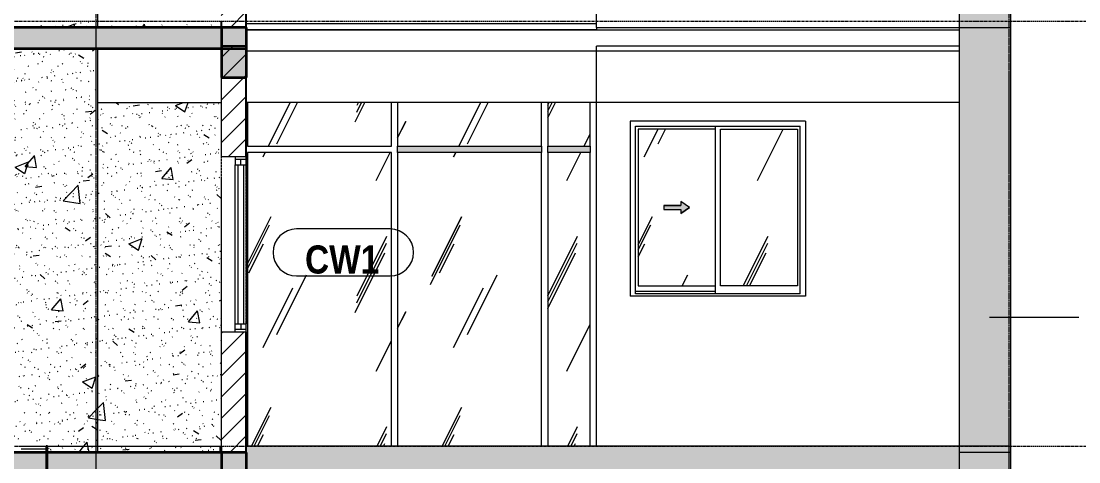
# Model space of a CAD drawing. Header units: millimetres. Extents: x 1240 to 198004, y -7796 to 35300.
# Drawn here: x 171164 to 179620, y 5475 to 9000 of the extents above; entities that cross this region are included whole.
import ezdxf

# ---------------------------------------------------------------- set-up
doc = ezdxf.new("R2010")
doc.units = ezdxf.units.MM
for name, pattern in [('1 NÉT CALL OUT', [6, 3, -3]), ('Centre', [31.75, 6.35, -4.7625, 15.875, -4.7625]), ('Grid Line', [22.225, 12.7, -3.175, 3.175, -3.175])]:
    doc.linetypes.add(name, pattern=pattern)
for name, color, linetype, lineweight in [('0-2', 50, 'Continuous', 5), ('A-DETL-GENF', 92, 'Continuous', 9), ('A-DETL-GENF-2', 92, '1 NÉT CALL OUT', 9), ('A-FLOR', 192, 'Continuous', 9), ('A-FLOR-1', 10, 'Continuous', 35), ('A-FLOR-2', 7, 'Continuous', 9), ('A-FLOR-LEVL-2', 51, 'Centre', 9), ('A-FLOR-PATT-1', 7, 'Continuous', 9), ('A-GLAZ', 151, 'Continuous', 9), ('A-GLAZ-3', 7, '1 NÉT CALL OUT', 9), ('A-GLAZ-4', 55, '1 NÉT CALL OUT', 9), ('A-GLAZ-5', 151, 'Continuous', 18), ('A-GLAZ-CURT', 52, 'Continuous', 9), ('A-GLAZ-CWMG', 51, 'Continuous', 9), ('A-WALL', 113, 'Continuous', 9), ('A-WALL-1', 113, 'Continuous', 25), ('A-WALL-IDEN', 211, 'Continuous', 9), ('A-WALL-PATT-3', 111, 'Continuous', 5), ('A-WALL-PATT-4', 111, 'Continuous', 9), ('I-WALL', 2, 'Continuous', 9), ('I-WALL-2', 2, 'Continuous', 25), ('S-BEAM-1', 12, 'Continuous', 5), ('S-BEAM-2', 10, 'Continuous', 35), ('S-BEAM-3', 7, 'Continuous', 9), ('S-GRID-1', 1, 'Grid Line', 9)]:
    doc.layers.add(name, color=color, linetype=linetype, lineweight=lineweight)
doc.styles.add('Arial_B', font='arialbd.ttf', dxfattribs={"width": 0.85, "height": 225})
pattern_1 = [(45, (196301.1, 0), (-84.8528, 84.8528), [])]
pattern_2 = [(63.435, (1790.26, 104.33), (-0.001, 1524.001), [532.46, -2875.304]), (63.435, (266.26, 104.33), (-0.001, 1524.001), [532.46, -2875.3]), (63.435, (2519.8, 398.8), (-0.001, 1524.001), [532.46, -2875.304]), (63.435, (995.8, 398.8), (-0.001, 1524.001), [532.46, -2875.3]), (63.435, (2409.4, 294.83), (-0.001, 1524.001), [532.46, -2875.304]), (63.435, (885.4, 294.83), (-0.001, 1524.001), [532.46, -2875.3]), (63.435, (2296.8, 890.1), (-0.001, 1524.001), [258.8, -3148.965]), (63.435, (772.8, 890.1), (-0.001, 1524.001), [258.8, -3148.965]), (63.435, (2223.2, 797.95), (-0.001, 1524.001), [532.46, -2875.304]), (63.435, (699.2, 797.95), (-0.001, 1524.001), [532.46, -2875.3]), (63.435, (2236.2, 864.1), (-0.001, 1524.001), [532.46, -2875.304]), (63.435, (712.2, 864.1), (-0.001, 1524.001), [532.46, -2875.3]), (63.435, (1621.35, 573.94), (-0.001, 1524.001), [532.46, -2875.304]), (63.435, (97.35, 573.94), (-0.001, 1524.001), [532.46, -2875.3]), (63.435, (1634.34, 651.9), (-0.001, 1524.001), [532.46, -2875.304]), (63.435, (110.34, 651.9), (-0.001, 1524.001), [532.46, -2875.3]), (63.435, (1637.84, 708.1), (-0.001, 1524.001), [532.46, -2875.304]), (63.435, (113.84, 708.1), (-0.001, 1524.001), [532.46, -2875.3])]
pattern_3 = [(50, (196301.1, 0), (1093.104, -95.634), [114.3, -1257.3]), (355, (196301.1, 0), (-211.457, 1146.34), [91.44, -1005.84]), (100.451, (196392.2, -8), (881.656, 1050.7), [97.14, -1068.54]), (46.184, (196301.1, 304.8), (1626.475, -252.26), [171.45, -1885.95]), (96.636, (196436.6, 283.8), (1424.42, 1484.57), [145.71, -1602.81]), (351.184, (196301.1, 304.8), (1424.43, 1484.55), [137.16, -1508.76]), (21, (196453.5, 228.6), (909.686, -613.59), [114.3, -1257.3]), (326, (196453.5, 228.6), (370.81, 1105.13), [91.44, -1005.84]), (71.451, (196529.3, 177.5), (1280.503, 491.528), [97.14, -1068.54]), (37.5, (196301.1, 0), (18.5313, 507.33), [50.292, -943.356, 50.292, -970.788, -1009.65]), (37.5, (196301.1, 0), (18.5313, 507.33), [-2014.728, 50.292, -959.358]), (7.5, (196301.1, 0), (400.918, 601.084), [50.292, -531.876, 50.292, -920.496, -384.81]), (7.5, (196301.1, 0), (400.918, 601.084), [-1552.956, 50.292, -334.518]), (327.5, (195961.25, 0), (813.545, -34.374), [50.292, -330.708, 50.292, -1138.428, -1577.34]), (327.5, (195961.25, 0), (813.545, -34.374), [-1569.72, 50.292, -1527.048]), (317.5, (195808.85, 0), (888.775, 152.56), [50.292, -445.008, 50.292, -739.14, -1120.14]), (317.5, (195808.85, 0), (888.775, 152.56), [-1284.732, 50.292, -1069.848])]
pattern_4 = [(37.5, (196301.1, 0), (-4.79953, 146.8239), [5.029, -110.795, 5.029, -124.511, -123.825]), (37.5, (196301.1, 0), (-4.79953, 146.8239), [-245.364, 5.029, -118.796]), (7.5, (196301.1, 0), (134.8574, 215.0472), [5.029, -57.455, 5.029, -99.365, -40.005]), (7.5, (196301.1, 0), (134.8574, 215.0472), [-166.878, 5.029, -34.976]), (327.5, (196207.37, 0), (237.29776, 0.4316), [5.029, -33.071, 5.029, -132.131, -179.07]), (327.5, (196207.37, 0), (237.29776, 0.4316), [-175.26, 5.029, -174.041]), (317.5, (196207.37, 0), (229.067, 66.8792), [5.029, -14.021, 5.029, -84.887, -102.87]), (317.5, (196207.37, 0), (229.067, 66.8792), [-108.966, 5.029, -97.841])]

# ---------------------------------------------------------------- blocks, each defined once
blk = doc.blocks.new('NCV_TKTC_KET CAU_rvt-2-TKCS_MẶT ĐỨNG NỘI KHU 2')
at = {"layer": 'A-FLOR-PATT-1'}
for points in [[(-23335.3, 8780), (-23335.3, 8950), (-26936.9, 8950), (-26936.9, 8780), (-23540.7, 8780)], [(-23335.3, 5380), (-23335.3, 5550), (-26936.9, 5550), (-26936.9, 5380), (-23540.7, 5380)]]:
    blk.add_hatch(color=256, dxfattribs=at).paths.add_polyline_path(points)
at = {"layer": 'S-BEAM-1'}
for points in [[(-23535.3, 8550), (-23335.3, 8550), (-23335.3, 8950), (-23535.3, 8950)], [(-23535.3, 5150), (-23335.3, 5150), (-23335.3, 5550), (-23535.3, 5550), (-23535.3, 5349.7)]]:
    blk.add_hatch(color=256, dxfattribs=at).paths.add_polyline_path(points)
at = {"layer": 'A-FLOR-1'}
for p, q in [((-23335.3, 8950), (-26936.9, 8950)), ((-23335.3, 8780), (-23335.3, 8950)), ((-26936.9, 8780), (-23335.3, 8780)), ((-23335.3, 5550), (-26936.9, 5550)), ((-23335.3, 5380), (-23335.3, 5550))]:
    blk.add_line(p, q, dxfattribs=at)
at = {"layer": 'A-FLOR-2'}
for p, q in [((-23335.3, 8930), (-17636.9, 8930)), ((-17636.9, 8760), (-23335.3, 8760))]:
    blk.add_line(p, q, dxfattribs=at)
at = {"layer": 'S-BEAM-2'}
for p, q in [((-23335.3, 8950), (-23535.3, 8950)), ((-23535.3, 8950), (-23535.3, 8550)), ((-23335.3, 8550), (-23335.3, 8950)), ((-23535.3, 8550), (-23335.3, 8550)), ((-23335.3, 5550), (-23535.3, 5550)), ((-23535.3, 5550), (-23535.3, 5150)), ((-23335.3, 5150), (-23335.3, 5550))]:
    blk.add_line(p, q, dxfattribs=at)
at = {"layer": 'S-BEAM-3'}
for p, q in [((-23335.3, 8930), (-17636.9, 8930)), ((-23335.3, 8350), (-23335.3, 8550)), ((-24526.9, 8350), (-23537.4, 8350)), ((-23337.4, 8350), (-23335.3, 8350)), ((-17636.9, 8350), (-23335.3, 8350))]:
    blk.add_line(p, q, dxfattribs=at)
blk = doc.blocks.new('1_FAMILY RVT - W01-WxH 1400x6000-587637-TKCS_MẶT ĐỨNG NỘI KHU 2')
at = {"layer": 'A-GLAZ'}
for p, q in [((-23426.3, 9977.9), (-23426.3, 11250.9)), ((-23337.4, 11250.9), (-23337.4, 9977.9))]:
    blk.add_line(p, q, dxfattribs=at)
at = {"layer": 'A-GLAZ-4'}
for p, q in [((-23537.4, 11314.4), (-23537.4, 9914.4)), ((-23337.4, 9914.4), (-23337.4, 11314.4))]:
    blk.add_line(p, q, dxfattribs=at)
at = {"layer": 'A-GLAZ-5'}
for p, q in [((-23337.4, 11314.4), (-23537.4, 11314.4)), ((-23426.3, 11314.4), (-23426.3, 11250.9)), ((-23426.3, 11295.4), (-23337.4, 11295.4)), ((-23426.3, 11250.9), (-23337.4, 11250.9)), ((-23404, 11250.9), (-23404, 9977.9)), ((-23381.8, 11250.9), (-23381.8, 11295.4)), ((-23359.6, 11250.9), (-23359.6, 9977.9)), ((-23337.4, 11314.4), (-23337.4, 11250.9)), ((-23537.4, 9914.4), (-23337.4, 9914.4)), ((-23426.3, 9914.4), (-23426.3, 9977.9)), ((-23426.3, 9977.9), (-23337.4, 9977.9)), ((-23337.4, 9933.5), (-23426.3, 9933.5)), ((-23381.8, 9977.9), (-23381.8, 9933.5)), ((-23337.4, 9914.4), (-23337.4, 9977.9))]:
    blk.add_line(p, q, dxfattribs=at)
blk = doc.blocks.new('System Panel - Glazed-1286806-TKCS_MẶT ĐỨNG NỘI KHU 2')
at = {"layer": 'A-GLAZ-CURT'}
h = blk.add_hatch(dxfattribs=at)
h.set_pattern_fill('FP_36', color=256, style=0, pattern_type=2)
h.set_pattern_definition(pattern_2)
h.paths.add_polyline_path([(-22176.9, 5600), (-22176.9, 7950), (-23326.9, 7950), (-23326.9, 5600)])
for p, q in [((-22176.9, 7950), (-23326.9, 7950)), ((-23326.9, 7950), (-23326.9, 5600)), ((-22176.9, 5600), (-22176.9, 7950))]:
    blk.add_line(p, q, dxfattribs=at)
blk = doc.blocks.new('System Panel - Glazed-V308-TKCS_MẶT ĐỨNG NỘI KHU 2')
at = {"layer": 'A-GLAZ-CURT'}
h = blk.add_hatch(dxfattribs=at)
h.set_pattern_fill('FP_36', color=256, style=0, pattern_type=2)
h.set_pattern_definition(pattern_2)
h.paths.add_polyline_path([(-20976.9, 5600), (-20976.9, 7950), (-22126.9, 7950), (-22126.9, 5600), (-20981.6, 5600)])
for p, q in [((-20976.9, 7950), (-22126.9, 7950)), ((-22126.9, 7950), (-22126.9, 5600)), ((-20976.9, 5600), (-20976.9, 7950))]:
    blk.add_line(p, q, dxfattribs=at)
blk = doc.blocks.new('System Panel - Glazed-4731533-TKCS_MẶT ĐỨNG NỘI KHU 2')
at = {"layer": 'A-GLAZ-CURT'}
h = blk.add_hatch(dxfattribs=at)
h.set_pattern_fill('FP_36', color=256, style=0, pattern_type=2)
h.set_pattern_definition(pattern_2)
h.paths.add_polyline_path([(-20586.9, 5600), (-20586.9, 7950), (-20926.9, 7950), (-20926.9, 5600)])
for p, q in [((-20586.9, 7950), (-20926.9, 7950)), ((-20926.9, 7950), (-20926.9, 5600)), ((-20586.9, 5600), (-20586.9, 7950))]:
    blk.add_line(p, q, dxfattribs=at)
blk = doc.blocks.new('System Panel - Glazed-1286807-TKCS_MẶT ĐỨNG NỘI KHU 2')
at = {"layer": 'A-GLAZ-CURT'}
h = blk.add_hatch(dxfattribs=at)
h.set_pattern_fill('FP_36', color=256, style=0, pattern_type=2)
h.set_pattern_definition(pattern_2)
h.paths.add_polyline_path([(-22176.9, 8000), (-22176.9, 8350), (-23326.9, 8350), (-23326.9, 8000)])
for p, q in [((-23326.9, 8350), (-23326.9, 8000)), ((-22176.9, 8000), (-22176.9, 8350)), ((-23326.9, 8000), (-22176.9, 8000))]:
    blk.add_line(p, q, dxfattribs=at)
blk = doc.blocks.new('System Panel - Glazed-V309-TKCS_MẶT ĐỨNG NỘI KHU 2')
at = {"layer": 'A-GLAZ-CURT'}
h = blk.add_hatch(dxfattribs=at)
h.set_pattern_fill('FP_36', color=256, style=0, pattern_type=2)
h.set_pattern_definition(pattern_2)
h.paths.add_polyline_path([(-20981.6, 8000), (-20976.9, 8000), (-20976.9, 8350), (-22126.9, 8350), (-22126.9, 8000)])
for p, q in [((-22126.9, 8350), (-22126.9, 8000)), ((-20976.9, 8000), (-20976.9, 8350)), ((-22126.9, 8000), (-20976.9, 8000))]:
    blk.add_line(p, q, dxfattribs=at)
blk = doc.blocks.new('System Panel - Glazed-4731534-TKCS_MẶT ĐỨNG NỘI KHU 2')
at = {"layer": 'A-GLAZ-CURT'}
h = blk.add_hatch(dxfattribs=at)
h.set_pattern_fill('FP_36', color=256, style=0, pattern_type=2)
h.set_pattern_definition(pattern_2)
h.paths.add_polyline_path([(-20586.9, 8000), (-20586.9, 8350), (-20926.9, 8350), (-20926.9, 8000)])
for p, q in [((-20926.9, 8350), (-20926.9, 8000)), ((-20586.9, 8000), (-20586.9, 8350)), ((-20926.9, 8000), (-20586.9, 8000))]:
    blk.add_line(p, q, dxfattribs=at)
blk = doc.blocks.new('Rectangular Mullion - 50 x 100mm-1286803-TKCS_MẶT ĐỨNG NỘI KHU 2')
at = {"layer": 'A-GLAZ-CWMG'}
blk.add_hatch(color=256, dxfattribs=at).paths.add_polyline_path([(-20981.6, 7950), (-20976.9, 7950), (-20976.9, 8000), (-22126.9, 8000), (-22126.9, 7950)])
for p, q in [((-22126.9, 7950), (-22126.9, 8000)), ((-20976.9, 8000), (-20976.9, 7950))]:
    blk.add_line(p, q, dxfattribs=at)
blk = doc.blocks.new('Rectangular Mullion - 50 x 100mm-4731532-TKCS_MẶT ĐỨNG NỘI KHU 2')
at = {"layer": 'A-GLAZ-CWMG'}
blk.add_hatch(color=256, dxfattribs=at).paths.add_polyline_path([(-20586.9, 7950), (-20586.9, 8000), (-20926.9, 8000), (-20926.9, 7950)])
for p, q in [((-20926.9, 7950), (-20926.9, 8000)), ((-20586.9, 8000), (-20586.9, 7950))]:
    blk.add_line(p, q, dxfattribs=at)
blk = doc.blocks.new('1_FAMILY RVT - W01-WxH 1400x1400xmm-V522-TKCS_MẶT ĐỨNG NỘI KHU 2')
at = {"layer": 'A-DETL-GENF-2'}
blk.add_hatch(color=256, dxfattribs=at).paths.add_polyline_path([(-19862.4, 7462.1), (-19794.7, 7509.5), (-19862.4, 7557), (-19862.4, 7526.5), (-19997.9, 7526.5), (-19997.9, 7492.6), (-19862.4, 7492.6)])
at = {"layer": 'A-GLAZ'}
h = blk.add_hatch(dxfattribs=at)
h.set_pattern_fill('FP_36', color=256, style=0, pattern_type=2)
h.set_pattern_definition(pattern_2)
h.paths.add_polyline_path([(-20203.4, 6882.5), (-19589.2, 6882.5), (-19589.2, 8136.5), (-20203.4, 8136.5), (-20203.4, 7492.6)])
h.paths.add_polyline_path([(-19862.4, 7462.1), (-19862.4, 7492.6), (-19997.9, 7492.6), (-19997.9, 7526.5), (-19862.4, 7526.5), (-19862.4, 7557), (-19794.7, 7509.5), (-19818.9, 7492.6)])
h = blk.add_hatch(dxfattribs=at)
h.set_pattern_fill('FP_36', color=256, style=0, pattern_type=2)
h.set_pattern_definition(pattern_2)
h.paths.add_polyline_path([(-19544.7, 6882.5), (-18930.4, 6882.5), (-18930.4, 8136.5), (-19544.7, 8136.5), (-19544.7, 7617.4)])
at = {"layer": 'A-DETL-GENF'}
for p, q in [((-19997.9, 7526.5), (-19997.9, 7492.6)), ((-19997.9, 7526.5), (-19862.4, 7526.5)), ((-19862.4, 7526.5), (-19997.9, 7526.5)), ((-19997.9, 7526.5), (-19997.9, 7492.6)), ((-19862.4, 7557), (-19862.4, 7526.5)), ((-19794.7, 7509.5), (-19862.4, 7557)), ((-19794.7, 7509.5), (-19862.4, 7557)), ((-19862.4, 7557), (-19862.4, 7526.5)), ((-19997.9, 7492.6), (-19862.4, 7492.6)), ((-19997.9, 7492.6), (-19862.4, 7492.6)), ((-19794.7, 7509.5), (-19862.4, 7462.1)), ((-19862.4, 7462.1), (-19794.7, 7509.5)), ((-19862.4, 7492.6), (-19862.4, 7462.1)), ((-19862.4, 7492.6), (-19862.4, 7462.1))]:
    blk.add_line(p, q, dxfattribs=at)
at = {"layer": 'A-GLAZ'}
for p, q in [((-18866.9, 8200), (-20266.9, 8200)), ((-20266.9, 8200), (-20266.9, 6800)), ((-20226, 8159.1), (-18907.9, 8159.1)), ((-20226, 6819), (-20226, 8159.1)), ((-20203.4, 8136.5), (-20203.4, 6882.5)), ((-19589.2, 8136.5), (-20203.4, 8136.5)), ((-19589.2, 8159.1), (-19589.2, 6819)), ((-19544.7, 6882.5), (-19544.7, 8136.5)), ((-19544.7, 8136.5), (-18930.4, 8136.5)), ((-18930.4, 8136.5), (-18930.4, 6882.5)), ((-18907.9, 6819), (-18907.9, 8159.1)), ((-18866.9, 8200), (-18866.9, 6800)), ((-20203.4, 6882.5), (-19589.2, 6882.5)), ((-18930.4, 6882.5), (-19544.7, 6882.5)), ((-18866.9, 6800), (-20266.9, 6800)), ((-19589.2, 6838.1), (-20226, 6838.1)), ((-19589.2, 6838.1), (-20226, 6838.1)), ((-18907.9, 6819), (-20226, 6819))]:
    blk.add_line(p, q, dxfattribs=at)
blk = doc.blocks.new('CTL_WALL TAG NO MARK - 10-2062273-TKCS_MẶT ĐỨNG NỘI KHU 2')
at = {"layer": 'A-WALL-IDEN'}
for p, q in [((-22189.9, 10737.5), (-22937.6, 10737.5)), ((-22937.6, 10362.5), (-22189.9, 10362.5))]:
    blk.add_line(p, q, dxfattribs=at)
for centre, start, end in [((-22937.6, 10550), 90, 270), ((-22189.9, 10550), 270, 90)]:
    blk.add_arc(centre, 187.5, start, end, dxfattribs=at)

msp = doc.modelspace()

# ---------------------------------------------------------------- hatches: boundary and pattern name
at = {"layer": 'A-WALL-PATT-3'}
for points in [[(179064.2, 8950), (179064.2, 12350), (178664.2, 12350), (178664.2, 8950)], [(179074.2, 8950), (179074.2, 12350), (179064.2, 12350), (179064.2, 8950)], [(179064.2, 5550), (179064.2, 8950), (178664.2, 8950), (178664.2, 5550)], [(179074.2, 5550), (179074.2, 8950), (179064.2, 8950), (179064.2, 5550)]]:
    msp.add_hatch(color=256, dxfattribs=at).paths.add_polyline_path(points)
h = msp.add_hatch(color=256, dxfattribs=at)
h.paths.add_polyline_path([(178664.2, 4950), (178664.2, 5600), (172963.7, 5600), (172963.7, 5550), (172965.8, 5550), (172965.8, 4950), (177878.6, 4950)])
h.paths.add_polyline_path([(172763.7, 5550), (172763.7, 5600), (172755.8, 5600), (172755.8, 5550), (172760.4, 5550)])
h = msp.add_hatch(color=256, dxfattribs=at)
h.paths.add_polyline_path([(179074.2, 2200), (179074.2, 3290), (178664.2, 3290), (178664.2, 2200)])
h.paths.add_polyline_path([(178664.2, 3300), (179074.2, 3300), (179074.2, 4690), (178664.2, 4690)])
h.paths.add_polyline_path([(179074.2, 4700), (179074.2, 5550), (179064.2, 5550), (179064.2, 5600), (178664.2, 5600), (178664.2, 4700)])
at = {"layer": 'A-WALL-PATT-4'}
h = msp.add_hatch(dxfattribs=at)
h.set_pattern_fill('FP_35', color=256, style=0, pattern_type=2)
h.set_pattern_definition(pattern_1)
h.paths.add_polyline_path([(172963.7, 8950), (172963.7, 9914.4), (172763.7, 9914.4), (172763.7, 8950)])
h.paths.add_polyline_path([(172963.7, 11314.4), (172963.7, 12200), (172763.7, 12200), (172763.7, 11314.4)])
h = msp.add_hatch(dxfattribs=at)
h.set_pattern_fill('FP_38', color=256, style=0, pattern_type=2)
h.set_pattern_definition(pattern_3)
h.paths.add_polyline_path([(171154.1, 5600), (171764.2, 5600), (171764.2, 8780), (170864.2, 8780), (170864.2, 5600)])
h.paths.add_polyline_path([(170864.2, 8950), (171764.2, 8950), (171764.2, 9000), (170864.2, 9000)])
h = msp.add_hatch(dxfattribs=at)
h.set_pattern_fill('FP_39', color=256, style=0, pattern_type=2)
h.set_pattern_definition(pattern_4)
h.paths.add_polyline_path([(171154.1, 5600), (171764.2, 5600), (171764.2, 8780), (170864.2, 8780), (170864.2, 5600)])
h.paths.add_polyline_path([(170864.2, 8950), (171764.2, 8950), (171764.2, 9000), (170864.2, 9000)])
h = msp.add_hatch(dxfattribs=at)
h.set_pattern_fill('FP_38', color=256, style=0, pattern_type=2)
h.set_pattern_definition(pattern_3)
h.paths.add_polyline_path([(171764.2, 5600), (171774.2, 5600), (171774.2, 8780), (171764.2, 8780), (171764.2, 7617.4)])
h.paths.add_polyline_path([(171764.2, 8950), (171774.2, 8950), (171774.2, 9000), (171764.2, 9000)])
h = msp.add_hatch(dxfattribs=at)
h.set_pattern_fill('FP_39', color=256, style=0, pattern_type=2)
h.set_pattern_definition(pattern_4)
h.paths.add_polyline_path([(171764.2, 5600), (171774.2, 5600), (171774.2, 8780), (171764.2, 8780), (171764.2, 7617.4)])
h.paths.add_polyline_path([(171764.2, 8950), (171774.2, 8950), (171774.2, 9000), (171764.2, 9000)])
h = msp.add_hatch(dxfattribs=at)
h.set_pattern_fill('FP_38', color=256, style=0, pattern_type=2)
h.set_pattern_definition(pattern_3)
h.paths.add_polyline_path([(172760.4, 5600), (172763.7, 5600), (172763.7, 8350), (171774.2, 8350), (171774.2, 5600)])
h.paths.add_polyline_path([(171774.2, 8950), (172763.7, 8950), (172763.7, 9000), (171774.2, 9000)])
h = msp.add_hatch(dxfattribs=at)
h.set_pattern_fill('FP_39', color=256, style=0, pattern_type=2)
h.set_pattern_definition(pattern_4)
h.paths.add_polyline_path([(172760.4, 5600), (172763.7, 5600), (172763.7, 8350), (171774.2, 8350), (171774.2, 5600)])
h.paths.add_polyline_path([(171774.2, 8950), (172763.7, 8950), (172763.7, 9000), (171774.2, 9000)])
h = msp.add_hatch(dxfattribs=at)
h.set_pattern_fill('FP_35', color=256, style=0, pattern_type=2)
h.set_pattern_definition(pattern_1)
h.paths.add_polyline_path([(172963.7, 5550), (172963.7, 6514.4), (172763.7, 6514.4), (172763.7, 5550)])
h.paths.add_polyline_path([(172963.7, 7914.4), (172963.7, 8800), (172763.7, 8800), (172763.7, 7914.4)])
h = msp.add_hatch(dxfattribs=at)
h.set_pattern_fill('FP_53', color=256, style=0, pattern_type=2)
h.set_pattern_definition([(45, (196301.1, 0), (-79.5495, 79.5495), [])])
h.paths.add_polyline_path([(171364.1, 2200), (171374.1, 2200), (171374.1, 5600), (171364.1, 5600), (171364.1, 3081.9)])
h = msp.add_hatch(dxfattribs=at)
h.set_pattern_fill('FP_38', color=256, style=0, pattern_type=2)
h.set_pattern_definition(pattern_3)
h.paths.add_polyline_path([(171480.8, 2200), (171764.2, 2200), (171764.2, 5380), (171374.1, 5380), (171374.1, 2200)])
h.paths.add_polyline_path([(171764.2, 5550), (171764.2, 5600), (171374.1, 5600), (171374.1, 5550), (171758.4, 5550)])
h = msp.add_hatch(dxfattribs=at)
h.set_pattern_fill('FP_39', color=256, style=0, pattern_type=2)
h.set_pattern_definition(pattern_4)
h.paths.add_polyline_path([(171480.8, 2200), (171764.2, 2200), (171764.2, 5380), (171374.1, 5380), (171374.1, 2200)])
h.paths.add_polyline_path([(171764.2, 5550), (171764.2, 5600), (171374.1, 5600), (171374.1, 5550), (171758.4, 5550)])
h = msp.add_hatch(dxfattribs=at)
h.set_pattern_fill('FP_38', color=256, style=0, pattern_type=2)
h.set_pattern_definition(pattern_3)
h.paths.add_polyline_path([(171764.2, 2200), (171774.2, 2200), (171774.2, 5380), (171764.2, 5380), (171764.2, 3081.9)])
h.paths.add_polyline_path([(171764.2, 5550), (171774.2, 5550), (171774.2, 5600), (171764.2, 5600)])
h = msp.add_hatch(dxfattribs=at)
h.set_pattern_fill('FP_39', color=256, style=0, pattern_type=2)
h.set_pattern_definition(pattern_4)
h.paths.add_polyline_path([(171764.2, 2200), (171774.2, 2200), (171774.2, 5380), (171764.2, 5380), (171764.2, 3081.9)])
h.paths.add_polyline_path([(171764.2, 5550), (171774.2, 5550), (171774.2, 5600), (171764.2, 5600)])
h = msp.add_hatch(dxfattribs=at)
h.set_pattern_fill('FP_38', color=256, style=0, pattern_type=2)
h.set_pattern_definition(pattern_3)
h.paths.add_polyline_path([(171774.2, 2200), (172755.8, 2200), (172755.8, 4950), (171774.2, 4950), (171774.2, 3081.9)])
h.paths.add_polyline_path([(172741.4, 5550), (172755.8, 5550), (172755.8, 5600), (171774.2, 5600), (171774.2, 5550)])
h = msp.add_hatch(dxfattribs=at)
h.set_pattern_fill('FP_39', color=256, style=0, pattern_type=2)
h.set_pattern_definition(pattern_4)
h.paths.add_polyline_path([(171774.2, 2200), (172755.8, 2200), (172755.8, 4950), (171774.2, 4950), (171774.2, 3081.9)])
h.paths.add_polyline_path([(172741.4, 5550), (172755.8, 5550), (172755.8, 5600), (171774.2, 5600), (171774.2, 5550)])

# ---------------------------------------------------------------- linework, layer by layer
at = {"layer": 'A-FLOR'}
for p, q in [((172963.7, 8980), (175764.2, 8980)), ((175764.2, 8930), (172965.8, 8930)), ((175764.2, 8950), (175764.2, 8930)), ((171164.1, 5580), (171364.1, 5580))]:
    msp.add_line(p, q, dxfattribs=at)
at = {"layer": 'A-FLOR-LEVL-2'}
for p, q in [((104944.5, 9000), (194512.3, 9000)), ((104944.5, 5600), (194512.3, 5600))]:
    msp.add_line(p, q, dxfattribs=at)
at = {"layer": 'A-WALL'}
for p, q in [((179074.2, 29350), (179074.2, 4700)), ((178664.2, 22550), (178664.2, 2200)), ((175764.2, 8950), (175764.2, 12200)), ((175764.2, 8950), (179074.2, 8950)), ((172763.7, 8800), (172763.7, 7914.4)), ((178664.2, 8800), (175764.2, 8800)), ((175764.2, 5600), (175764.2, 8800)), ((172763.7, 6514.4), (172763.7, 5600)), ((178664.2, 5600), (172963.7, 5600)), ((179064.2, 5600), (178664.2, 5600)), ((179074.2, 5550), (178664.2, 5550))]:
    msp.add_line(p, q, dxfattribs=at)
at = {"layer": 'A-WALL-1'}
for p, q in [((172963.7, 8950), (172963.7, 9914.4)), ((172763.7, 9000), (172763.7, 8950)), ((172763.7, 8950), (172963.7, 8950)), ((172963.7, 8800), (172763.7, 8800)), ((172963.7, 7914.4), (172963.7, 8800)), ((172963.7, 5550), (172963.7, 6514.4)), ((172763.7, 5600), (172763.7, 5550)), ((172763.7, 5550), (172963.7, 5550))]:
    msp.add_line(p, q, dxfattribs=at)
at = {"layer": 'A-WALL-IDEN'}
msp.add_line((178907.3, 6632.8), (179620.4, 6631.3), dxfattribs=at)
at = {"layer": 'I-WALL'}
for p, q in [((171774.2, 12180), (171774.2, 8950)), ((171774.2, 8780), (171774.2, 5600)), ((171164.1, 5600), (171364.1, 5600)), ((171374.1, 5600), (172763.7, 5600)), ((171774.2, 5600), (171774.2, 5550)), ((172755.8, 5550), (172755.8, 5600))]:
    msp.add_line(p, q, dxfattribs=at)
at = {"layer": 'I-WALL-2'}
for p, q in [((171364.1, 5600), (171364.1, 2200)), ((171374.1, 5600), (171364.1, 5600)), ((171374.1, 2200), (171374.1, 5600))]:
    msp.add_line(p, q, dxfattribs=at)
at = {"layer": 'S-GRID-1'}
for p, q in [((171764.2, 1910.5), (171764.2, 30542.5)), ((179064.2, 5.5), (179064.2, 30542.5))]:
    msp.add_line(p, q, dxfattribs=at)

# ---------------------------------------------------------------- block references
at = {"layer": '0-2'}
msp.add_blockref('NCV_TKTC_KET CAU_rvt-2-TKCS_MẶT ĐỨNG NỘI KHU 2', (196301.1, 0), dxfattribs=at)
at = {"layer": 'A-GLAZ-3'}
for name, p in [('1_FAMILY RVT - W01-WxH 1400x1400xmm-V522-TKCS_MẶT ĐỨNG NỘI KHU 2', (196301.1, 0)), ('1_FAMILY RVT - W01-WxH 1400x6000-587637-TKCS_MẶT ĐỨNG NỘI KHU 2', (196301.1, -3400))]:
    msp.add_blockref(name, p, dxfattribs=at)
at = {"layer": 'A-GLAZ-CURT'}
for name in ['System Panel - Glazed-1286807-TKCS_MẶT ĐỨNG NỘI KHU 2', 'System Panel - Glazed-V309-TKCS_MẶT ĐỨNG NỘI KHU 2', 'System Panel - Glazed-4731534-TKCS_MẶT ĐỨNG NỘI KHU 2', 'System Panel - Glazed-1286806-TKCS_MẶT ĐỨNG NỘI KHU 2', 'System Panel - Glazed-V308-TKCS_MẶT ĐỨNG NỘI KHU 2', 'System Panel - Glazed-4731533-TKCS_MẶT ĐỨNG NỘI KHU 2']:
    msp.add_blockref(name, (196301.1, 0), dxfattribs=at)
at = {"layer": 'A-GLAZ-CWMG'}
for name in ['Rectangular Mullion - 50 x 100mm-1286803-TKCS_MẶT ĐỨNG NỘI KHU 2', 'Rectangular Mullion - 50 x 100mm-4731532-TKCS_MẶT ĐỨNG NỘI KHU 2']:
    msp.add_blockref(name, (196301.1, 0), dxfattribs=at)
at = {"layer": 'A-WALL-IDEN'}
msp.add_blockref('CTL_WALL TAG NO MARK - 10-2062273-TKCS_MẶT ĐỨNG NỘI KHU 2', (196303.6, -3400), dxfattribs=at)

# ---------------------------------------------------------------- texts
at = {"layer": 'A-WALL-IDEN', "insert": (173730.5, 7092), "char_height": 225, "width": 615.825, "attachment_point": 5, "line_spacing_factor": 0.936439, "style": 'Arial_B'}
msp.add_mtext('\\pt6.37425,12.75075,19.125,25.49925,31.87575,38.25,44.62425,51.00075,57.375,63.74925,70.12575,76.5,82.87425,89.25075,95.625,101.99925,108.37575,114.75,121.12425,127.50075,133.875,140.24925,146.62575,153,159.37425,165.75075,172.125,178.49925,184.87575,191.25,197.62425,204.00075;CW1', dxfattribs=at)

doc.saveas('drawing.dxf')
